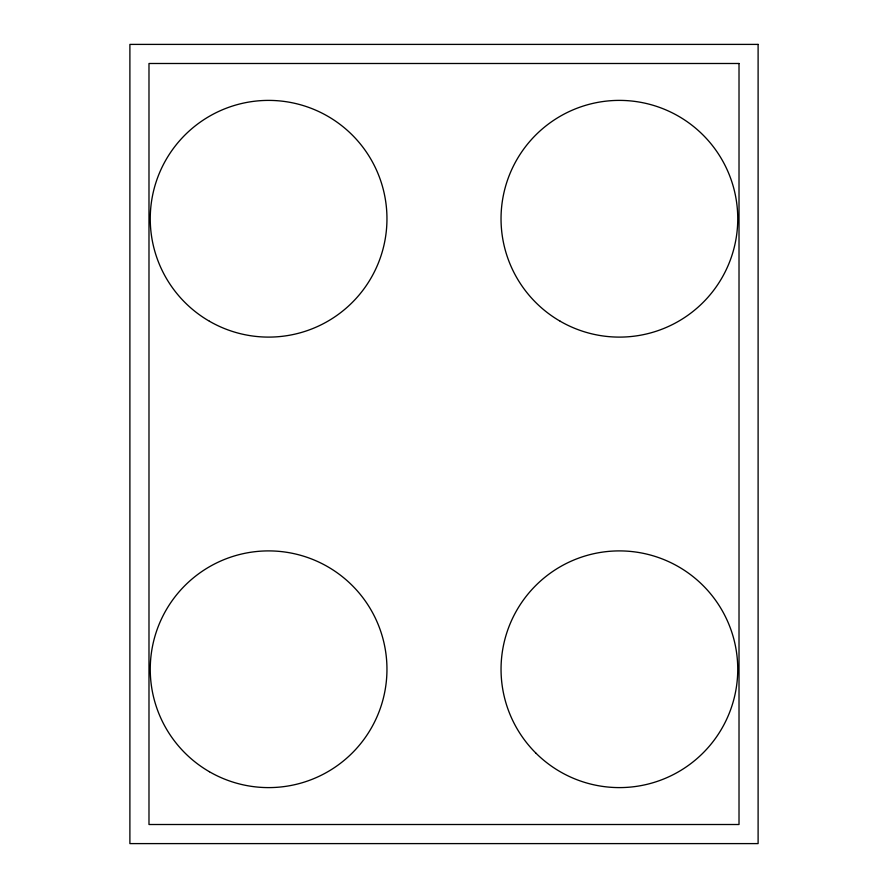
<?xml version="1.0" encoding="UTF-8"?>
<svg xmlns="http://www.w3.org/2000/svg" width="888" height="888" viewBox="0 0 888 888"><rect width="100%" height="100%" fill="white"/><g stroke="black" fill="none" stroke-linecap="round" stroke-linejoin="round"><path stroke-width="1.33" d="M758.108 44.4L129.892 44.4L129.892 843.6L758.108 843.6L758.108 44.4M739.016 63.492L148.984 63.492L148.984 824.508L739.016 824.508L739.016 63.492M209.435 771.75A118.348 118.348 0 0 0 386.957 669.252A118.348 118.348 0 0 0 209.435 566.755A118.348 118.348 0 0 0 209.435 771.75M535.708 752.935A118.348 118.348 0 0 0 733.71 699.888A118.348 118.348 0 0 0 588.766 554.933A118.348 118.348 0 0 0 535.708 752.935M560.217 321.245A118.348 118.348 0 0 0 737.75 218.748A118.348 118.348 0 0 0 560.217 116.25A118.348 118.348 0 0 0 560.217 321.245M209.435 321.245A118.348 118.348 0 0 0 386.957 218.748A118.348 118.348 0 0 0 209.435 116.25A118.348 118.348 0 0 0 209.435 321.245"/></g></svg>
